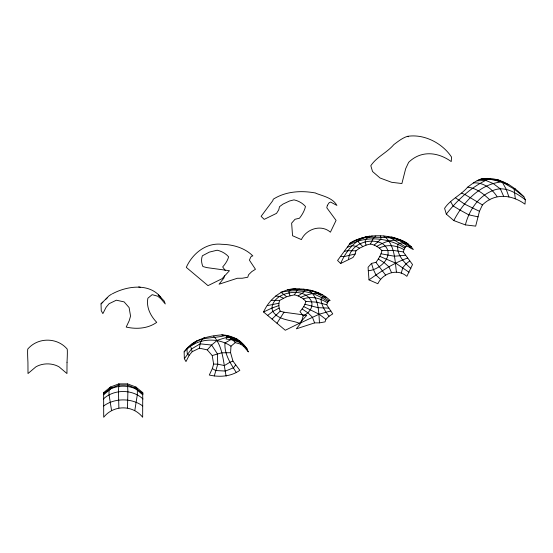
<?xml version="1.0" encoding="UTF-8"?>
<svg xmlns="http://www.w3.org/2000/svg" width="553" height="553" viewBox="0 0 553 553"><rect width="100%" height="100%" fill="white"/><g stroke="black" fill="none" stroke-linecap="round" stroke-linejoin="round"><path stroke-width="0.83" d="M127.494 407.955L127.888 391.731L127.529 383.886L118.84 383.886L110.441 387.038L103.639 392.582L103.708 417.252C113.586 404.748 132.789 404.748 142.66 417.252L142.729 392.582L135.927 387.038L127.529 383.886L127.494 385.061L134.794 387.999L142.66 394.759L142.729 392.582M230.58 352.71L230.988 346.192L235.253 342.639L240.804 344.166L244.046 346.759L248.366 351.922C244.073 341.464 232.882 335.325 221.801 334.876C207.679 335.947 192.755 339.577 184.135 351.846L184.356 358.71L185.974 361.579L189.209 355.24L192.202 351.68L199.439 348.183L207.237 349.869L212.207 355.551L213.645 364.068L212.338 368.595L209.304 375.045C219.61 377.374 231.03 376.621 239.829 370.323L232.951 361.081L230.58 352.71L221.622 352.821L212.207 355.551M523.878 196.785L525.35 199.73L524.997 204.161C511.698 194.559 494.873 192.721 482.437 204.928L479.451 211.294L475.677 226.129L465.377 224.891L453.792 220.571L446.306 214.101L444.591 208.322C450.515 199.391 460.822 195.264 467.624 187.197C471.84 184.045 476.119 180.561 481.193 178.951C497.5 175.985 513.053 185.386 523.885 196.792L514.152 189.064L498.564 179.939C492.785 179.345 486.854 179.663 481.193 178.951M134.794 410.568L137.344 394.572L137.344 389.554L135.927 387.038L134.794 387.999M348.542 259.336C349.835 244.108 369.674 237.147 382.234 243.507C396.964 253.654 380.934 269.857 368.291 270.735L369.003 279.873L377.844 283.724C382.759 273.106 397.566 268.122 406.856 276.327L412.531 264.541L403.234 251.905L392.913 250.357L381.936 250.633C379.005 247.198 374.858 244.931 370.462 244.011L366.045 245.124L359.519 248.186L355.959 250.827L355.192 253.993L352.994 257.484L340.655 263.505L337.565 260.47L349.987 243.514C360.038 236.912 372.003 235.032 383.775 235.993C394.531 237.099 406.897 240.355 413.361 249.555C405.584 245.912 399.798 238.841 391.089 236.974M199.439 348.183C199.965 344.332 200.421 339.507 204.368 337.572M403.234 251.905L404.734 248.097L405.536 246.935L407.056 246.196M326.678 304.772L328.067 301.661L328.772 300.832L330.127 300.542C322.06 292.489 310.399 289.164 299.235 288.929C283.468 287.021 269.746 298.15 263.567 311.996L285.293 330.259L299.415 323.291L306.735 315.334L284.014 312.21L280.191 311.152C278.698 307.807 278.325 303.853 279.666 300.397L286.613 296.733L294.438 294.825C298.807 295.814 302.968 298.019 305.906 301.447L316.724 302.159L326.678 304.772L332.747 313.897L329.083 316.219L325.883 319.33L325.033 321.867L319.496 322.862L314.629 322.883L296.353 328.828L301.178 322.627L303.196 315.957C308.533 313.33 313.371 307.945 311.609 301.592C306.113 289.834 289.24 290.754 279.541 296.463C274.793 299.56 270.037 305.553 272.836 311.422C278.484 320.394 290.601 319.682 299.415 323.291M214.267 375.978L217.758 364.206L217.364 353.796L211.64 345.037L200.117 343.842L191.469 349.026L184.356 358.71M368.291 270.735L368.084 267.272L371.492 263.408L375.936 262.357C378.66 258.901 380.962 254.954 381.936 250.633M401.278 273.127L402.784 267.659L405.971 263.961L409.711 260.947M224.566 275.781L223.896 278.007L219.064 284.207L237.341 278.263L242.214 278.242L247.751 277.247L248.601 274.71L251.802 271.599L255.458 269.276L249.396 260.152L250.786 257.041L251.484 256.212L252.845 255.921C244.772 247.868 233.11 244.544 221.953 244.308C206.186 242.401 192.465 253.53 186.285 267.376L208.011 285.638L222.133 278.671L229.447 270.714L206.732 267.59L202.91 266.532C201.416 263.187 201.043 259.233 202.384 255.776L209.331 252.113L217.149 250.205C221.525 251.193 225.686 253.398 228.624 256.827C227.601 260.643 225.313 264.037 222.679 266.94L225.451 270.707M303.196 315.957L299.961 311.56C302.602 308.657 304.89 305.263 305.906 301.447M465.377 224.891C469.013 210.479 478.234 196.391 492.453 190.737C504.44 185.241 515.928 192.776 525.35 199.73M370.462 244.011L373.005 238.861L375.791 236.055M221.801 334.876L226.668 336.003L227.034 336.936L226.018 339.024L231.133 339.653L241.537 342.971L247.281 348.978M340.655 263.505C345.991 250.91 355.572 238.751 369.722 236.096M294.438 294.825L296.816 290.671L299.235 288.929M453.792 220.571C463.462 201.983 480.004 183.72 502.117 181.875L508.898 184.667M284.014 312.21L277.018 323.173M197.373 340.537L195.437 341.823L194.151 343.952L190.267 345.971L184.135 351.846M235.578 365.001L233.58 367.78L225.41 371.049L215.732 370.545L212.338 368.595M446.306 214.101C458.036 199.218 472.711 185.642 490.241 178.349L490.283 179.131M190.267 345.971L192.098 343.828L195.437 341.823M207.237 349.869L211.64 345.037L217.274 340.275L229.149 336.597L236.843 338.816L239.38 341.616L243.984 345.369L244.046 346.759M158.434 294.991L164.179 300.998L165.264 303.95L160.944 298.779L157.702 296.187L152.151 294.666L147.886 298.219C146.096 307.288 150.568 315.957 156.727 322.344C147.928 328.641 136.508 329.394 126.202 327.072L129.236 320.616L130.549 316.088L129.105 307.572L124.135 301.89L116.337 300.203L109.1 303.701L106.107 307.268L102.872 313.599L101.254 310.731L101.033 303.874L109.003 295.855L111.582 294.127M272.097 319.005L280.191 311.152M101.033 303.874L102.872 302.104M105.941 299.166L107.171 297.991M127.494 385.061L118.874 385.061L111.582 387.999L103.708 394.759L103.639 392.582M374.201 245.062L380.761 239.366L381.003 237.389L380.312 235.937M103.356 394.019C113.863 383.554 132.513 383.554 143.013 394.019M103.356 398.996C113.849 389.008 132.52 389.008 143.013 398.996M267.728 315.383L272.836 311.422L279.085 308.083M369.003 279.873C381.093 271.302 393.632 263 407.692 258.023M298.212 295.938L304.599 291.555L312.811 293.408L318.093 293.719L322.703 294.811M112.335 293.843C126.81 285.984 149.345 282.659 160.882 297.39M103.639 405.978C114.63 397.87 131.745 397.87 142.729 405.978M408.418 244.06C398.388 236.961 385.994 237.548 374.319 237.23C365.706 236.988 356.989 238.357 349.738 243.348L349.987 243.514M376.787 246.431C383.637 242.304 391.413 239.11 399.556 240.444C404.305 240.963 407.354 244.765 411.473 246.728M301.178 322.627L319.143 314.215L330.881 310.917M263.567 311.996L271.882 308.083L278.912 305.56M349.24 244.806C366.445 235.426 388.476 237.686 404.734 248.097M300.811 297.3L306.196 295.136L312.811 293.408L321.535 297.59L328.067 301.661M232.951 361.081L229.758 362.353L224.435 365.547L217.758 364.206L213.645 364.068M372.155 235.993L368.167 237.479L365.367 239.477L365.174 241.944L366.045 245.124M347.54 247.17L352.247 245.643L355.89 246.306L359.519 248.186M379.358 248.041C387.294 244.122 396.259 245.318 403.814 249.5M407.416 136.356C402.342 137.967 398.063 141.45 393.847 144.603C387.045 152.669 376.731 156.796 370.814 165.72L372.528 171.506L380.008 177.976L391.6 182.296L401.893 183.534L405.667 168.7L408.653 162.333C421.096 150.126 437.914 151.957 451.22 161.559L451.573 157.128C442.421 143.192 424.262 133.708 407.416 136.356L408.584 136.743M367.351 236.49L359.478 238.765M354.473 240.776L355.71 240.479L357.418 241.018L362.733 246.534M355.192 253.993L344.084 256.599L340.731 256.309M267.251 305.65L278.85 303.244M303.376 298.917C311.533 295.924 320.146 298.136 327.224 302.733M295.482 288.839L287.498 289.896M344.422 251.283L347.837 250.689L355.959 250.827M405.529 255.265L394.379 256.226L381.079 253.806M271.177 300.341L279.666 300.397M478.96 179.649L489.426 179.131L502.117 181.875L506.057 188.926L508.96 196.992M477.087 180.81L485.921 180.485L493.207 183.541L500.382 188.939L503.513 196.039M514.152 189.064L515.341 189.091L514.152 189.064L515.32 198.845M328.855 308.104L318.058 307.682L305.007 304.288M473.313 182.925C483.191 182.082 491.852 188.532 496.974 196.515M503.043 181.882L500.292 181.626L495.087 179.967M275.691 295.979L279.541 296.463L283.323 298.115M226.668 336.003L230.594 336.549L231.133 339.653M326.422 297.314C320.436 296.85 316.309 291.417 310.433 290.242M467.624 187.197C476.492 188.041 483.626 193.951 489.82 199.868M478.096 216.859L468.668 214.799L459.875 209.988L453.031 205.889L450.529 201.444M227.034 336.936L239.497 340.689L241.537 342.971M138.699 286.896L140.324 287.277M318.715 292.862L309.742 290.781L297.977 289.544L291.694 289.585L289.053 290.933L280.889 292.136L286.613 296.733M399.681 239.919L392.201 237.189M379.745 256.357L395.665 263.104L409.047 272.283M461.637 193.115L464.942 194.532L482.437 204.928M303.625 306.549L319.143 314.215L325.883 319.33M387.197 236.345L390.798 237.97L405.536 246.935M479.451 211.294L464.513 204.064L455.375 197.725M307.109 289.558C318.97 295.247 318.583 311.581 319.496 322.862M230.988 346.192C217.785 337.178 198.921 338.291 186.914 348.825L187.322 354.134L189.209 355.24M378.376 259.081L384.217 262.668L388.946 266.836L391.483 272.539M302.187 309.003L307.869 312.818L312.39 317.166L314.629 322.883M383.775 235.993C394.752 243.949 394.856 259.792 396.418 272.041M328.772 300.832L323.18 296.809L321.535 297.59L320.975 299.519C321.68 305.823 325.143 311.401 329.083 316.219M213.596 336.155C223.122 346.544 223.315 362.727 226.156 376.109M111.582 387.999L110.441 387.038L109.024 389.554L109.024 394.572L111.582 410.568M410.893 268.447C404.167 262.613 395.941 254.083 397.953 244.447L399.764 243.147L403.289 242.947L407.651 244.481L410.547 247.779M380.651 279.355L375.957 275L373.386 269.477L371.492 263.408M303.721 289.164L304.662 290.104L304.599 291.555L296.816 290.671L289.053 290.933L288.998 292.89L289.972 295.606M235.253 342.639L232.087 338.892L229.149 336.597L225.928 335.339C214.218 338.92 199.363 335.885 190.536 345.978L192.202 351.68M375.936 262.357L385.6 275.055M236.331 372.563C230.615 363.549 224.186 354.231 224.967 342.971L232.087 338.892L239.38 341.616L240.804 344.166M118.874 385.061L118.84 383.886L118.487 391.731L118.874 407.955M67.024 362.27L66.954 373.538L59.081 366.86A19.231 14.731 0 0 0 35.876 366.86L28.003 373.538L27.933 362.27A19.231 0.919 86.1 0 1 27.933 348.874C37.977 337.254 56.98 337.254 67.024 348.874A19.231 0.919 -86.1 0 1 67.024 362.27M327.362 205.363L326.782 207.762L336.072 220.398L330.404 232.184C321.113 223.986 306.307 228.963 301.392 239.587L292.551 235.73L291.631 223.136L295.039 219.271L299.484 218.214C302.208 214.764 304.509 210.817 305.484 206.49C302.553 203.062 298.406 200.794 294.009 199.868L289.585 200.981L283.067 204.05L279.507 206.684L278.74 209.857L276.541 213.347L264.203 219.368L261.113 216.334L272.788 200.663L273.279 199.204C285.894 191.193 301.433 190.343 315.749 193.052L315.95 193.315C323.36 196.17 332.726 197.919 336.908 205.419L330.604 202.052L329.083 202.792L327.362 205.363"/></g></svg>
